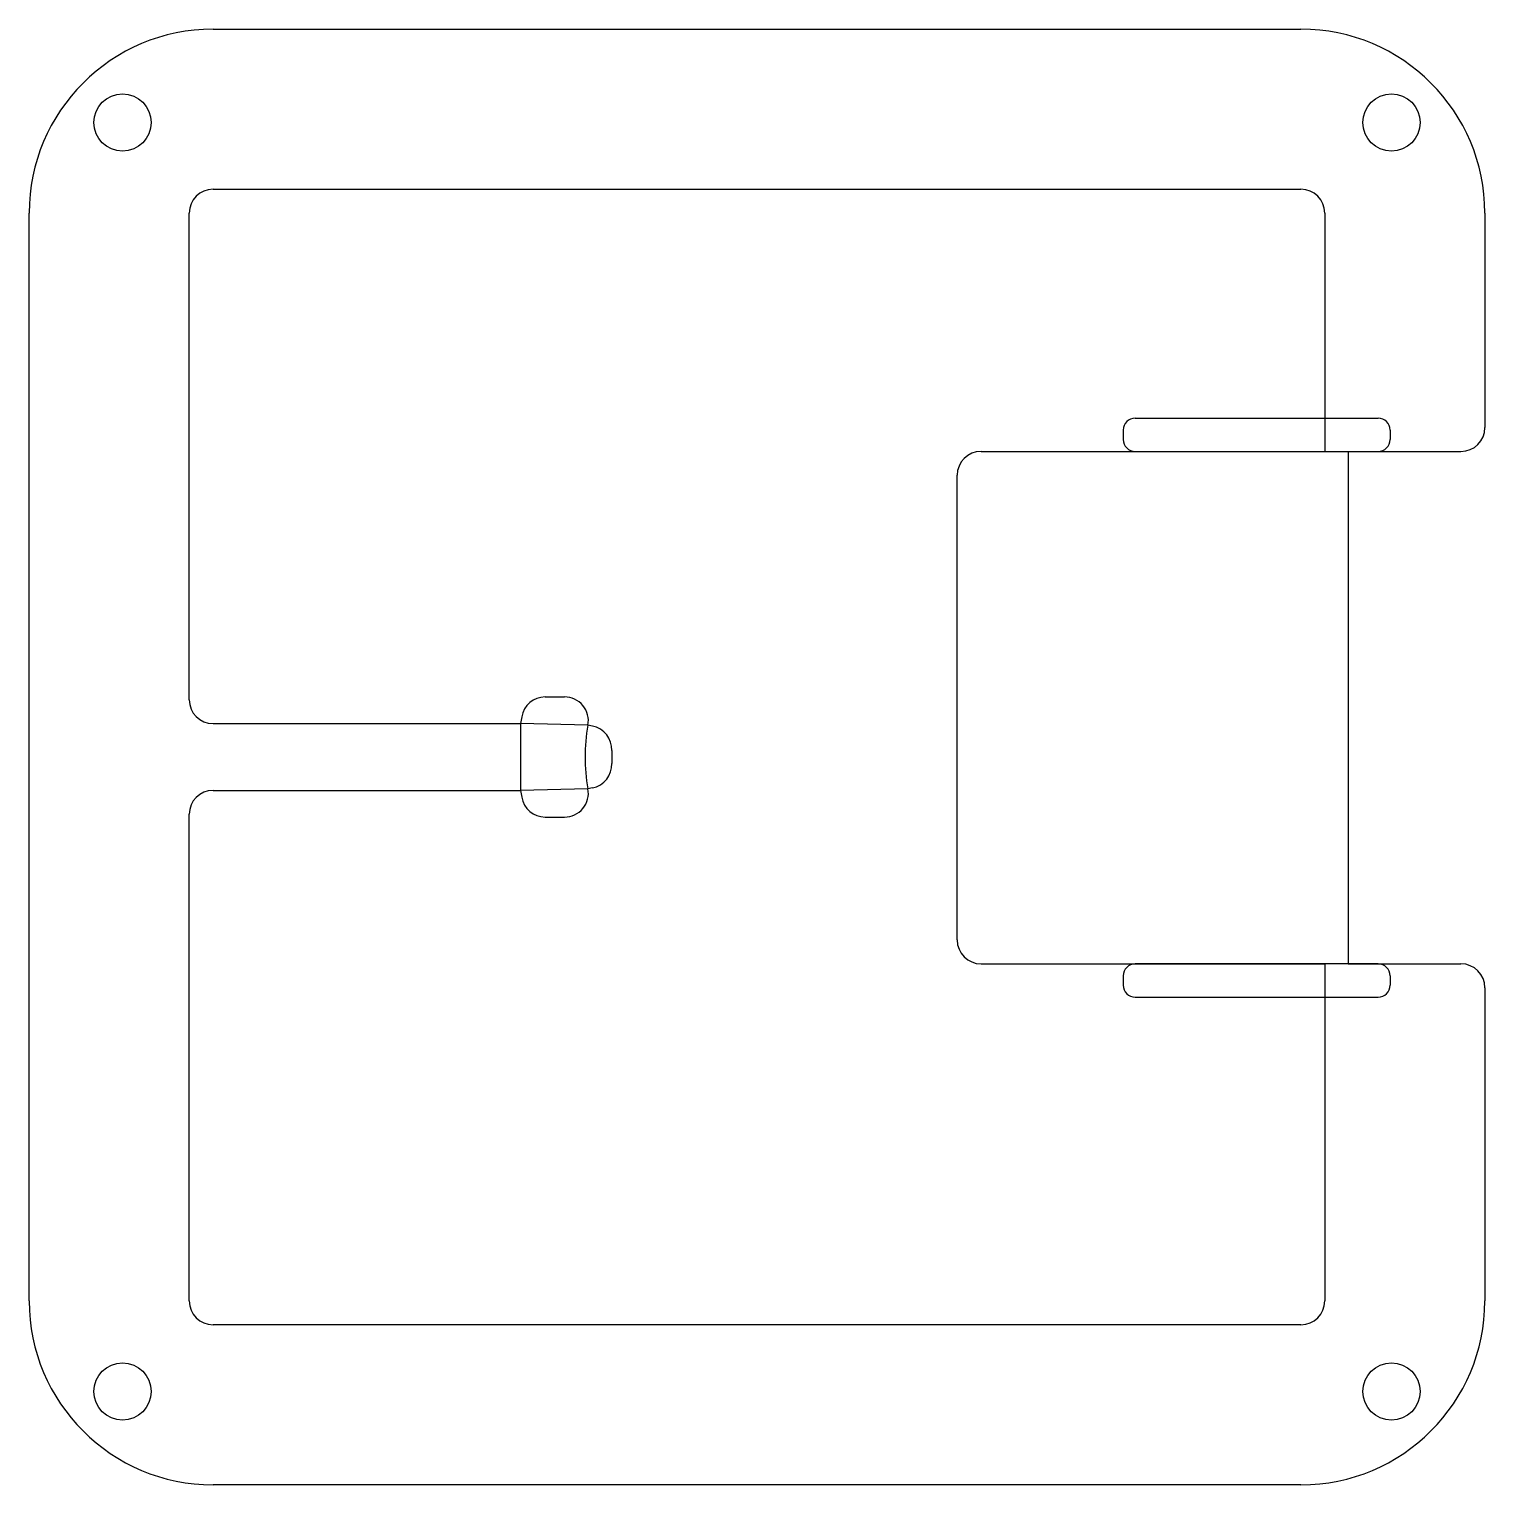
# Model space of a CAD drawing. Header units: inches. Extents: x 0.27 to 5.72, y 0.27 to 5.72.
import ezdxf

# ---------------------------------------------------------------- set-up
doc = ezdxf.new("R2010")
doc.units = ezdxf.units.IN
doc.header["$MEASUREMENT"] = 0
for name, color, linetype, lineweight, true_color in [('Mount', 3, 'Continuous', 25, 0x00ff00), ('MountRise', 30, 'Continuous', 25, 0xff7f00), ('MountThick', 4, 'Continuous', 25, 0x00ffff)]:
    doc.layers.add(name, color=color, linetype=linetype, lineweight=lineweight, true_color=true_color)

msp = doc.modelspace()

# ---------------------------------------------------------------- linework, layer by layer
at = {"layer": 'Mount'}
for p, q in [((0.957, 5.7225), (5.033, 5.7225)), ((0.957, 5.1225), (5.033, 5.1225)), ((0.2675, 0.957), (0.2675, 5.033)), ((0.8675, 3.2095), (0.8675, 5.033)), ((5.1225, 5.033), (5.1225, 4.14)), ((5.7225, 5.033), (5.7225, 4.2295)), ((3.8345, 4.14), (5.1225, 4.14)), ((5.2105, 4.14), (5.633, 4.14)), ((5.2105, 4.14), (5.2105, 2.22)), ((3.745, 2.3095), (3.745, 4.0505)), ((0.957, 3.12), (2.1093, 3.12)), ((2.3616, 3.114), (2.1093, 3.12)), ((0.957, 2.87), (2.1093, 2.87)), ((2.3616, 2.876), (2.1093, 2.87)), ((0.8675, 0.957), (0.8675, 2.7805)), ((3.8345, 2.22), (5.1225, 2.22)), ((5.1225, 2.22), (5.1225, 0.957)), ((5.2105, 2.22), (5.633, 2.22)), ((5.7225, 2.1305), (5.7225, 0.957)), ((5.033, 0.8675), (0.957, 0.8675)), ((5.033, 0.2675), (0.957, 0.2675))]:
    msp.add_line(p, q, dxfattribs=at)
for centre in [(0.6175, 5.3725), (5.3725, 5.3725), (0.6175, 0.6175), (5.3725, 0.6175)]:
    msp.add_circle(centre, 0.1075, dxfattribs=at)
for centre, radius, start, end in [((0.957, 5.033), 0.6895, 90, 180), ((5.033, 5.033), 0.6895, 0, 90), ((0.957, 5.033), 0.0895, 90, 180), ((5.033, 5.033), 0.0895, 0, 90), ((5.633, 4.2295), 0.0895, 270, 0), ((3.8345, 4.0505), 0.0895, 90, 180), ((0.957, 3.2095), 0.0895, 180, 270), ((0.957, 2.7805), 0.0895, 90, 180), ((3.8345, 2.3095), 0.0895, 180, 270), ((5.633, 2.1305), 0.0895, 0, 90), ((0.957, 0.957), 0.6895, 180, 270), ((0.957, 0.957), 0.0895, 180, 270), ((5.033, 0.957), 0.6895, 270, 0), ((5.033, 0.957), 0.0895, 270, 0)]:
    msp.add_arc(centre, radius, start, end, dxfattribs=at)
at = {"layer": 'MountRise'}
for p, q in [((2.3781, 3.1109), (2.3616, 3.114)), ((2.3781, 2.8791), (2.3616, 2.876))]:
    msp.add_line(p, q, dxfattribs=at)
for centre, radius, start, end in [((2.995, 2.995), 0.6445, 169.3619, 190.6381), ((2.3616, 3.0229), 0.0895, 357.4773, 79.3619), ((2.995, 2.995), 0.5445, 177.4773, 182.5227), ((2.3616, 2.9671), 0.0895, 280.6381, 2.5227)]:
    msp.add_arc(centre, radius, start, end, dxfattribs=at)
at = {"layer": 'MountThick'}
for p, q in [((4.4122, 4.265), (5.3228, 4.265)), ((4.3675, 4.2202), (4.3675, 4.1847)), ((5.3675, 4.2202), (5.3675, 4.1847)), ((4.4122, 4.14), (5.3228, 4.14)), ((2.2015, 3.22), (2.2736, 3.22)), ((2.1093, 3.12), (2.1093, 2.87)), ((2.2015, 2.77), (2.2736, 2.77)), ((5.3228, 2.22), (4.4122, 2.22)), ((4.3675, 2.1752), (4.3675, 2.1397)), ((5.3675, 2.1752), (5.3675, 2.1397)), ((4.4122, 2.095), (5.3228, 2.095))]:
    msp.add_line(p, q, dxfattribs=at)
for centre, radius, start, end in [((4.4122, 4.2202), 0.0447, 90, 180), ((5.3228, 4.2202), 0.0447, 0, 90), ((4.4122, 4.1847), 0.0447, 180, 270), ((5.3228, 4.1847), 0.0447, 270, 0), ((2.2015, 3.1305), 0.0895, 90, 170.3097), ((2.2736, 3.1305), 0.0895, 349.3619, 90), ((2.995, 2.995), 0.8945, 170.3097, 171.967), ((2.995, 2.995), 0.6445, 169.3619, 190.6381), ((2.995, 2.995), 0.8945, 188.033, 189.6903), ((2.2015, 2.8595), 0.0895, 189.6903, 270), ((2.2736, 2.8595), 0.0895, 270, 10.6381), ((4.4122, 2.1752), 0.0447, 90, 180), ((5.3228, 2.1752), 0.0447, 0, 90), ((4.4122, 2.1397), 0.0447, 180, 270), ((5.3228, 2.1397), 0.0447, 270, 0)]:
    msp.add_arc(centre, radius, start, end, dxfattribs=at)

doc.saveas('drawing.dxf')
